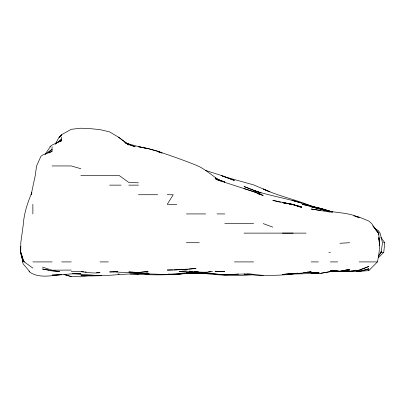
<?xml version="1.0" encoding="UTF-8"?>
<svg xmlns="http://www.w3.org/2000/svg" width="405" height="405" viewBox="0 0 405 405"><rect width="100%" height="100%" fill="white"/><g stroke="black" fill="none" stroke-linecap="round" stroke-linejoin="round"><path stroke-width="0.61" d="M380.852 237.32L384.75 242.716L383.768 252.315L378.366 257.742L378.366 256.198L381.049 252.315L381.14 251.115M379.272 245.719L379.556 242.716L378.883 237.32M20.837 246.316L20.25 252.315L23.272 261.913L21.531 255.317M356.177 271.163L359.174 271.35L368.773 270.626L377.425 261.913C379.029 254.031 380.416 245.886 378.872 237.887M31.803 192.947L31.165 194.734L35.24 175.537L36.587 165.944L40.91 156.345L42.469 155.115L52.063 151.318L52.063 146.747M31.868 192.618C27.479 202.849 24.011 213.511 23.272 224.684L20.802 242.716L20.731 252.315L23.272 260.157L24.295 261.913L32.871 268.1M55.227 144.079L59.155 137.148L61.661 135.295L59.155 137.148M45.077 154.325L50.316 146.747M378.366 256.249L381.156 252.315L382.507 242.716L380.087 233.123L378.366 230.698L373.82 227.6M59.581 137.148L61.661 134.662L71.26 129.306L80.858 128.218L90.452 128.668L100.05 129.615L109.649 131.924L118.437 137.148L128.841 144.899L125.641 142.99M61.661 134.662L59.474 137.148M58.573 142.069L61.661 139.092L55.424 144.069M48.803 152.047L52.063 149.308L45.497 154.123M49.871 146.747L52.063 145.056L61.661 140.667L61.661 137.148M60.061 141.679L61.661 140.667M48.863 152.994L52.063 151.318M368.773 270.626L368.773 268.793C361.128 271.942 352.871 272.15 344.776 271.127M368.773 268.793L359.174 271.284L356.775 271.153M187.561 272.813L186.427 273.076L188.209 272.712M186.427 272.95L187.611 272.727M318.988 273.031L311.187 272.707L320.785 273.299L330.384 271.588L338.099 271.132M320.785 273.299L331.199 271.512L330.931 271.512L337.567 271.158M196.02 272.95L198.42 272.59M100.05 275.77L101.25 275.577L90.452 275.253C106.495 276.681 122.381 273.405 138.439 273.993L137.239 273.977M177.425 274.266L182.225 273.562M183.424 273.39L184.624 273.213M195.423 272.327C173.821 275.542 151.804 275.172 130.04 273.962M90.452 275.608L80.858 276.782L71.26 276.575L64.061 274.453L71.26 276.575M306.99 272.185L311.187 271.725L301.593 273.117L282.396 274.544L297.994 273.162C280.083 276.119 262.01 275.764 244.007 274.139L263.204 275.425M303.988 272.514L305.188 272.383M212.595 271.512C201.462 273.623 190.259 270.201 179.101 271.512L186.427 270.935M291.995 273.795L293.792 273.603L282.396 274.347L311.187 273.552L318.988 273.016M293.139 233.123L282.396 233.123M202.621 272.965L196.02 273.603L188.826 273.188L196.02 273.542L199.619 272.803L196.02 273.542L186.427 273.572M187.626 269.133L176.828 269.872L167.23 270.049L172.631 269.938M188.826 269.036L196.02 268.434L186.427 269.386L176.828 269.614L179.228 269.517M192.426 272.545L194.82 272.342M149.237 273.983L138.439 273.527L167.23 274.585L186.427 272.773L196.02 272.535L205.619 273.157C193.155 270.97 180.868 275.319 168.429 274.144L175.031 274.307M294.992 273.583L290.193 273.815M339.977 243.278L349.576 242.716M337.583 271.147L330.384 271.512L349.576 270.813L342.377 270.975M58.664 274.787L52.063 275.101L61.661 274.752L71.26 273.866L80.858 273.785L74.859 273.577M59.864 274.732L61.661 274.646C50.939 275.653 38.161 278.66 28.942 271.512M253.606 274.636C234.363 276.463 215.136 274.914 196.02 272.535M117.445 271.618L109.649 271.942L117.445 271.952M180.427 269.472L186.427 269.234L173.831 269.912M238.611 273.988L224.815 275L205.619 272.879L214.615 273.891M208.524 271.613L210.853 271.552M318.988 272.935L311.187 273.132L318.988 273.107M71.26 270.064L52.063 270.201L42.469 267.098M198.42 271.821L194.157 271.512M182.225 273.638L185.824 273.583M52.063 165.944L71.26 165.944L80.858 168.738M80.858 175.537L119.242 175.537L128.841 182.468L138.439 182.807M109.649 185.136L121.085 185.136M128.841 185.136L138.439 185.136M138.439 194.734L157.631 194.734M167.23 194.734L173.224 194.734L167.23 204.328L176.828 204.328M186.427 213.926L205.619 213.926M217.065 213.926L224.815 213.926M224.815 223.525L253.606 223.525M244.007 233.123L306.069 233.123M375.637 229.762L378.366 233.123M186.427 242.716L199.285 242.716M383.444 242.716L384.75 242.716M328.885 252.315L330.384 252.315M381.049 252.315L383.768 252.315M32.871 261.913L52.063 261.913M61.661 261.913L71.26 261.913M100.05 261.913L108.393 261.913M234.409 261.913L253.606 261.913M311.187 261.913L318.416 261.913M330.384 261.913L337.694 261.913M359.174 261.913L377.425 261.913M71.26 271.512C80.944 270.611 90.366 274.063 100.05 272.646L96.451 272.565M215.222 271.512L224.815 271.512L215.217 271.213L215.217 271.512L215.217 271.213M118.047 273.983L119.242 274.013M297.994 273.588L301.593 273.714L299.791 273.593M342.377 271.132L349.576 271.446L345.379 271.137M142.636 273.481L138.439 273.289L148.038 273.998M145.036 273.588L148.038 273.724M86.255 275.415L80.858 275.177L90.452 275.967L100.05 275.724L72.46 273.572M247.01 273.983L253.606 274.337C240.762 273.086 227.944 276.002 215.217 273.957M146.235 272.955L148.038 273.061L138.439 273.593L130.643 272.398M189.398 271.158L192.375 271.375M117.496 271.811L113.997 271.512L119.242 272.2L138.439 273.117L134.84 272.742M85.055 271.927L86.255 272.049M131.24 272.368L133.042 272.555M52.645 270.722L59.611 271.512L52.063 270.92L42.469 268.981L49.066 270.13M347.176 271.158L349.576 271.512L346.857 271.137M320.785 210.438L311.187 209.02L330.384 212.149M283.596 202.925L284.796 203.128M285.996 203.325L291.995 204.328L301.593 206.859L291.995 204.393M50.266 270.343L51.465 270.55M291.995 204.328L282.396 202.627L291.995 204.252L301.593 207.421L291.995 204.328L272.798 200.369L280.599 202.282M162.152 152.974L157.631 151.247L148.038 148.564L138.631 146.747L148.038 148.675L138.439 146.59L126.441 143.324M282.396 202.429L291.661 204.328M353.778 215.875L359.174 217.095L368.773 221.019L371.613 223.525L378.29 233.123M320.785 209.263L332.09 211.962M332.181 212.033L330.981 211.744L332.09 212.093M222.441 176.276L224.218 176.722M320.188 209.112L311.187 206.793L330.384 211.592M257.772 193.605L261.939 194.734L257.772 193.509M355.575 216.569L359.174 217.551C347.131 211.683 333.33 213.334 320.785 209.213L327.984 211.172M148.038 148.564L157.631 151.247L161.585 152.796L157.631 151.364C170.571 155.515 183.384 160.127 196.02 165.144C205.456 168.895 212.544 176.226 221.079 181.394M224.815 176.869L253.606 184.888L269.978 191.848M205.619 170.475L221.545 175.537L234.409 180.458L224.815 176.919M127.043 143.714L128.841 144.261L126.021 143.228M257.828 193.605L263.204 195.499L253.606 191.661L224.815 182.366L215.217 178.686L217.88 180.053M244.007 188.624L253.606 191.676L261.524 194.734M260.947 193.008L253.606 190.456C269.36 195.564 285.722 198.313 301.593 202.93L291.995 200.232C305.461 204.484 319.145 207.988 332.662 211.982M158.765 151.976L161.585 152.979M263.204 223.606L272.798 227.139M221.545 175.537L224.815 176.762M260.947 192.932L244.007 186.533L253.039 190.107M253.606 190.33L258.122 192.086M157.631 151.247L161.585 152.806M127.712 144.109L135.235 146.747L128.841 144.539L126.021 143.274L128.841 144.539L124.578 142.155M314.012 207.188C297.473 199.954 279.617 196.562 263.204 188.983L269.411 191.666M220.016 180.782L215.217 177.957L216.731 179.066M128.841 144.899L118.437 137.148M217.743 179.805L218.751 180.549M372.727 225.843L378.366 232.328M29.661 271.512L23.272 264.045L22.462 261.913L22.219 257.717M24.305 261.913L23.272 260.157L20.949 252.315M21.156 254.117L22.984 261.913L22.71 259.514M378.442 233.72L378.589 234.92M378.893 238.52L379.298 242.716L378.791 233.123M32.871 204.328L32.871 213.926M368.773 266.48L359.174 270.241L349.576 271.289L359.174 270.145L368.773 266.48M349.576 269.325L339.977 271.391L330.384 270.388L339.977 271.264L349.576 269.325M148.038 271.512L138.439 272.535L128.841 271.973L138.439 272.464L148.038 271.512M311.187 272.449L303.988 272.702L311.187 272.449M83.253 271.74L81.456 271.568L83.253 271.75M320.785 208.393L311.187 206.413L320.785 208.479L329.781 211.182L320.785 208.393M320.785 208.727L302.353 204.328L320.785 208.727M224.815 182.037L216.908 179.03L224.815 182.037"/></g></svg>
